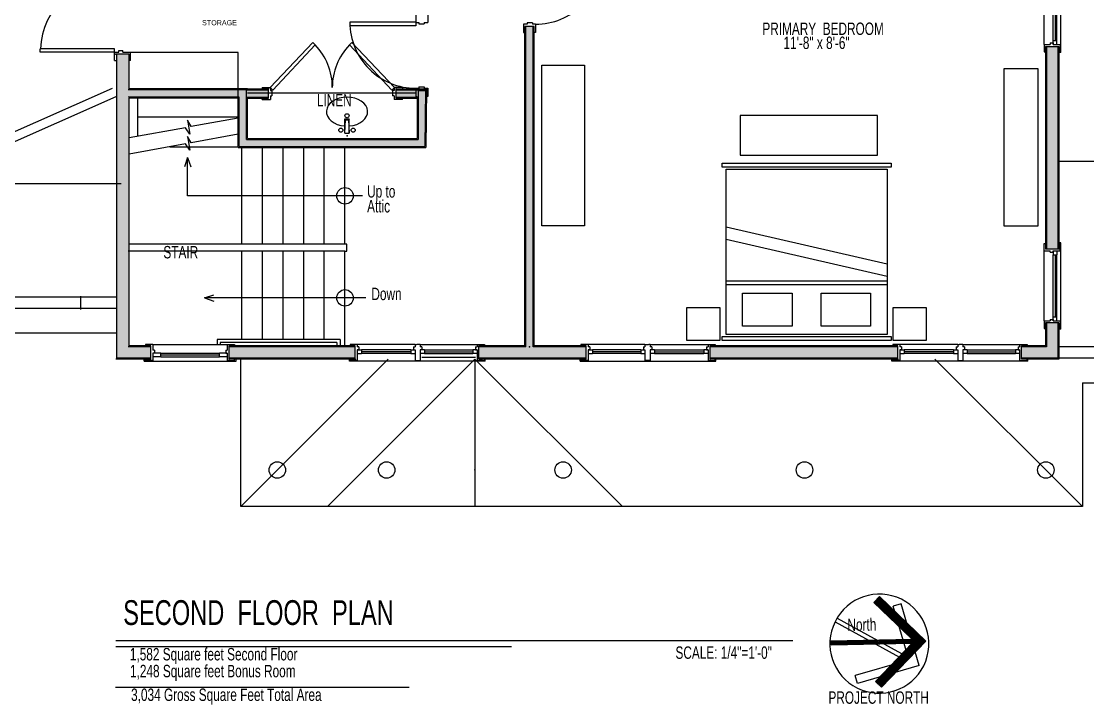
# Model space of a CAD drawing. Extents: x -757 to 664, y -454 to 231.
# Drawn here: x -238 to 279, y -454 to -123 of the extents above; entities that cross this region are included whole.
import ezdxf
from ezdxf.enums import TextEntityAlignment as Align

# ---------------------------------------------------------------- set-up
doc = ezdxf.new("R2010")
doc.units = 0
doc.header["$MEASUREMENT"] = 0
for name, color, linetype in [('1.2DEMO', 11, 'Continuous'), ('1.2DRWDWS', 3, 'Continuous'), ('1.2FILL', 7, 'Continuous'), ('1.2NOTES', 3, 'Continuous'), ('1.2RMNAMES', 3, 'Continuous'), ('1.2WALLS', 3, 'Continuous')]:
    doc.layers.add(name, color=color, linetype=linetype)
doc.styles.add('DCADTXTSTYLE20', font='ARIAL NARROW')
doc.styles.add('DCADTXTSTYLE21', font='ARIAL NARROW')
doc.styles.add('DCADTXTSTYLE22', font='ARIAL NARROW')
doc.styles.add('DCADTXTSTYLE23', font='ARIAL NARROW')
doc.styles.add('DCADTXTSTYLE24', font='ARIAL NARROW')
doc.styles.add('DCADTXTSTYLE25', font='ARIAL NARROW')
doc.styles.add('DCADTXTSTYLE26', font='ARIAL NARROW')
doc.styles.add('DCADTXTSTYLE29', font='ARIAL NARROW')
doc.styles.add('DCADTXTSTYLE34', font='ARIAL NARROW')
doc.styles.add('DCADTXTSTYLE37', font='ARIAL NARROW')
doc.styles.add('DCADTXTSTYLE38', font='ARIAL NARROW')
doc.styles.add('DCADTXTSTYLE39', font='ARIAL NARROW')
doc.styles.add('DCADTXTSTYLE40', font='ARIAL NARROW')
doc.styles.add('DCADTXTSTYLE49', font='ARIAL NARROW')

msp = doc.modelspace()

# ---------------------------------------------------------------- hatches: boundary and pattern name
at = {"layer": '1.2FILL', "linetype": 'Continuous', "ltscale": 8}
for points in [[(-185.8, -87.03), (-185.8, 37.09), (-191.3, 37.09), (-191.3, -3.24), (-191.3, -39.7), (-185.8, -39.7), (-185.8, -83.92), (-191.3, -83.92), (-191.3, -201.72), (-191.3, -286.28), (-174.8, -286.28), (-174.8, -280.78), (-185.8, -280.78), (-185.8, -256.78), (-185.8, -159.78), (-136, -159.78), (-136, -156.28), (-185.8, -156.28), (-185.8, -139.03), (-191.3, -139.03), (-191.3, -101.03), (-185.8, -101.03), (-185.8, -90.53), (-122.3, -90.53), (-118.8, -90.53), (-81.8, -90.53), (-78.3, -90.53), (-61.8, -90.53), (-61.8, -90.53), (-58.3, -90.53), (-58.3, -87.03), (-45.8, -87.03), (-58.3, -87.03), (-58.3, -90.53), (-45.3, -90.53), (-45.3, -90.53), (-41.8, -90.53), (-41.8, -80.53), (-45.3, -80.53), (-45.3, -87.03), (-132.84, -87.03), (-132.84, -90.53), (-132.84, -87.03)], [(10.45, -125.53), (6.95, -125.53), (6.95, -280.78), (-15.8, -280.78), (-15.8, -286.28), (36.2, -286.28), (36.2, -280.78), (10.45, -280.78)], [(-41.99, -183.78), (-41.8, -156.59), (-45.3, -156.59), (-45.3, -180.28), (-128.48, -180.28), (-128.48, -156.28), (-136, -156.28), (-136, -159.78), (-131.98, -159.78), (-131.98, -183.78)], [(-128.48, -156.28), (-128.48, -159.78), (-117.89, -159.78), (-117.89, -156.28)], [(-55.89, -156.28), (-55.89, -159.78), (-45.3, -159.78), (-45.3, -156.59), (-41.8, -156.59), (-41.8, -156.28)]]:
    msp.add_hatch(color=7, dxfattribs=at).paths.add_polyline_path(points, flags=0)
at = {"layer": '1.2FILL', "linetype": 'Continuous', "ltscale": 12}
for points in [[(264.7, -135.28), (259.2, -135.28), (259.2, -233.51), (264.7, -233.51)], [(264.7, -269.28), (259.2, -269.28), (259.2, -280.78), (247.2, -280.78), (247.2, -286.28), (264.7, -286.28)], [(-75.8, -286.28), (-75.8, -280.78), (-136.8, -280.78), (-136.8, -286.28)], [(96.2, -280.78), (96.2, -286.28), (187.2, -286.28), (187.2, -280.78)]]:
    msp.add_hatch(color=7, dxfattribs=at).paths.add_polyline_path(points, flags=0)

# ---------------------------------------------------------------- linework, layer by layer
at = {"layer": '1.2DEMO', "color": 11, "linetype": 'Continuous', "ltscale": 2}
for p, q in [((-46.42, -123.54), (-78.42, -123.54)), ((-78.42, -123.54), (-78.42, -125.29)), ((-46.42, -119.59), (-46.42, -123.59)), ((-46.42, -123.54), (-46.42, -125.29)), ((-46.42, -123.59), (-44.92, -123.59)), ((-44.92, -123.59), (-44.92, -124.34)), ((-42.42, -123.59), (-40.55, -123.59)), ((-42.42, -123.59), (-42.42, -124.34)), ((-40.55, -119.59), (-40.55, -123.59)), ((-46.42, -125.29), (-78.42, -125.29)), ((-44.92, -124.34), (-42.42, -124.34)), ((-185.3, -139.03), (-185.3, -139.03)), ((-44.92, -154.79), (-44.92, -155.54)), ((-44.92, -154.79), (-42.42, -154.79)), ((-42.42, -154.79), (-42.42, -155.54)), ((-127.98, -157.78), (-46.36, -157.78)), ((-46.42, -155.54), (-46.42, -159.54)), ((-46.42, -155.54), (-44.92, -155.54)), ((-46.42, -159.54), (-45.8, -159.54)), ((-42.42, -155.54), (-40.55, -155.54)), ((-40.55, -159.54), (-41.17, -159.54)), ((-40.55, -155.54), (-40.55, -159.54)), ((-80.77, -177.33), (-80.77, -170.33)), ((-80.77, -170.33), (-78.77, -170.33)), ((-80.52, -170.83), (-80.77, -170.33)), ((-78.77, -170.33), (-79.02, -170.83)), ((-78.77, -177.33), (-78.77, -170.33)), ((-80.77, -177.33), (-80.52, -170.83)), ((-80.52, -170.83), (-79.02, -170.83)), ((-79.02, -170.83), (-78.77, -177.33)), ((-80.77, -177.33), (-78.77, -177.33))]:
    msp.add_line(p, q, dxfattribs=at)
at = {"layer": '1.2DEMO', "color": 11, "linetype": 'Continuous', "ltscale": 3}
msp.add_line((-43.5, -285.84), (-17.51, -285.84), dxfattribs=at)
at = {"layer": '1.2DEMO', "color": 11, "linetype": 'Continuous', "ltscale": 2}
for centre in [(-79.77, -168.83), (-82.77, -175.83), (-76.77, -175.83)]:
    msp.add_circle(centre, 1, dxfattribs=at)
msp.add_arc((-46.42, -123.59), 31.94, 179.8973, 270, dxfattribs=at)
msp.add_ellipse((-79.77, -166.83), major_axis=(-10, 0), ratio=0.7, start_param=1.678075, end_param=7.745731, dxfattribs=at)
msp.add_point((-79.77, -178.61), dxfattribs=at)
at = {"layer": '1.2DRWDWS', "color": 7, "linetype": 'Continuous', "ltscale": 12}
for p, q in [((266.2, -138.24), (266.2, -96.43)), ((258.08, -134.3), (258.08, -100.28)), ((266.2, -272.24), (266.2, -230.43)), ((258.08, -268.3), (258.08, -234.28)), ((-173.89, -279.65), (-137.8, -279.65)), ((-46.8, -279.65), (-74.8, -279.65)), ((-44.25, -279.65), (-16.76, -279.65)), ((64.65, -279.65), (37.16, -279.65)), ((67.2, -279.65), (95.2, -279.65)), ((216.2, -279.65), (188.2, -279.65)), ((218.75, -279.65), (246.24, -279.65)), ((-178.14, -287.78), (-133.55, -287.78)), ((-12.83, -287.78), (-78.64, -287.78)), ((33.23, -287.78), (99.05, -287.78)), ((250.17, -287.78), (184.36, -287.78))]:
    msp.add_line(p, q, dxfattribs=at)
at = {"layer": '1.2DRWDWS', "color": 11, "linetype": 'Continuous', "ltscale": 24}
for p, q in [((262.52, -132.3), (262.52, -102.28)), ((264.27, -132.3), (264.27, -102.28)), ((262.52, -266.3), (262.52, -236.28)), ((264.27, -266.3), (264.27, -236.28)), ((-170.06, -283.87), (-141.63, -283.87)), ((-48.8, -282.34), (-72.8, -282.34)), ((-48.8, -284.09), (-72.8, -284.09)), ((-42.25, -282.34), (-18.76, -282.34)), ((-42.25, -284.09), (-18.76, -284.09)), ((62.65, -282.34), (39.16, -282.34)), ((62.65, -284.09), (39.16, -284.09)), ((69.2, -282.34), (93.2, -282.34)), ((69.2, -284.09), (93.2, -284.09)), ((214.2, -282.34), (190.2, -282.34)), ((214.2, -284.09), (190.2, -284.09)), ((220.75, -282.34), (244.24, -282.34)), ((220.75, -284.09), (244.24, -284.09)), ((-170.06, -285.62), (-141.63, -285.62))]:
    msp.add_line(p, q, dxfattribs=at)
at = {"layer": '1.2DRWDWS', "color": 3, "linetype": 'Continuous', "ltscale": 12}
for p, q in [((263.39, -102.28), (263.39, -132.3)), ((262.52, -132.3), (264.27, -132.3)), ((262.52, -134.3), (262.52, -132.3)), ((264.27, -134.3), (264.27, -132.3)), ((-192.42, -142.03), (-191.8, -142.03)), ((-184.67, -142.03), (-185.3, -142.03)), ((-120.89, -155.15), (-120.89, -155.78)), ((-52.89, -155.15), (-52.89, -155.78)), ((-181.28, -160.55), (-181.28, -178.86)), ((-120.89, -161.03), (-120.89, -160.4)), ((-52.89, -161.03), (-52.89, -160.4)), ((-181.28, -169.36), (-132.48, -169.36)), ((-165.71, -183.87), (-132.48, -183.87)), ((-130.76, -231.03), (-130.76, -184.28)), ((-120.76, -231.03), (-120.76, -184.28)), ((-110.76, -231.03), (-110.76, -184.28)), ((-100.76, -231.03), (-100.76, -184.28)), ((-90.76, -231.03), (-90.76, -184.28)), ((-80.76, -231.03), (-80.76, -184.28)), ((-79.81, -231.03), (-185.68, -231.03)), ((-79.81, -234.53), (-79.81, -231.03)), ((-132.61, -234.53), (-185.8, -234.53)), ((-80.76, -234.53), (-132.61, -234.53)), ((-130.76, -277.28), (-130.76, -234.53)), ((-120.76, -277.28), (-120.76, -234.53)), ((-110.76, -277.28), (-110.76, -234.53)), ((-100.76, -277.28), (-100.76, -234.53)), ((-90.76, -277.28), (-90.76, -234.53)), ((-80.76, -280.28), (-80.76, -234.53)), ((-80.76, -234.53), (-79.81, -234.53)), ((262.52, -234.28), (262.52, -236.28)), ((262.52, -236.28), (264.27, -236.28)), ((263.39, -236.28), (263.39, -266.3)), ((264.27, -234.28), (264.27, -236.28)), ((262.52, -266.3), (264.27, -266.3)), ((262.52, -268.3), (262.52, -266.3)), ((264.27, -268.3), (264.27, -266.3)), ((-191.8, -274.28), (-755.3, -274.28)), ((-170.06, -283.87), (-173.89, -283.87)), ((-170.06, -285.62), (-170.06, -283.87)), ((-141.63, -285.62), (-141.63, -283.87)), ((-137.8, -283.87), (-141.63, -283.87)), ((-74.8, -282.34), (-72.8, -282.34)), ((-74.8, -284.09), (-72.8, -284.09)), ((-72.8, -282.34), (-72.8, -284.09)), ((-48.8, -283.22), (-72.8, -283.22)), ((-48.8, -282.34), (-48.8, -284.09)), ((-48.8, -282.34), (-46.8, -282.34)), ((-48.8, -284.09), (-46.8, -284.09)), ((-42.25, -282.34), (-44.25, -282.34)), ((-42.25, -284.09), (-44.25, -284.09)), ((-42.25, -282.34), (-42.25, -284.09)), ((-42.25, -283.22), (-18.76, -283.22)), ((-18.76, -282.34), (-18.76, -284.09)), ((-16.76, -282.34), (-18.76, -282.34)), ((-16.76, -284.09), (-18.76, -284.09)), ((37.16, -282.34), (39.16, -282.34)), ((37.16, -284.09), (39.16, -284.09)), ((39.16, -282.34), (39.16, -284.09)), ((62.65, -283.22), (39.16, -283.22)), ((62.65, -282.34), (62.65, -284.09)), ((62.65, -282.34), (64.65, -282.34)), ((62.65, -284.09), (64.65, -284.09)), ((69.2, -282.34), (67.2, -282.34)), ((69.2, -284.09), (67.2, -284.09)), ((69.2, -282.34), (69.2, -284.09)), ((69.2, -283.22), (93.2, -283.22)), ((93.2, -282.34), (93.2, -284.09)), ((95.2, -282.34), (93.2, -282.34)), ((95.2, -284.09), (93.2, -284.09)), ((188.2, -282.34), (190.2, -282.34)), ((188.2, -284.09), (190.2, -284.09)), ((190.2, -282.34), (190.2, -284.09)), ((214.2, -283.22), (190.2, -283.22)), ((214.2, -282.34), (214.2, -284.09)), ((214.2, -282.34), (216.2, -282.34)), ((214.2, -284.09), (216.2, -284.09)), ((220.75, -282.34), (218.75, -282.34)), ((220.75, -284.09), (218.75, -284.09)), ((220.75, -282.34), (220.75, -284.09)), ((220.75, -283.22), (244.24, -283.22)), ((244.24, -282.34), (244.24, -284.09)), ((246.24, -282.34), (244.24, -282.34)), ((246.24, -284.09), (244.24, -284.09)), ((-170.06, -285.62), (-173.89, -285.62)), ((-170.06, -284.74), (-141.63, -284.74)), ((-137.8, -285.62), (-141.63, -285.62)), ((-131.3, -358.28), (-131.3, -286.28)), ((276.7, -298.28), (276.7, -358.28)), ((276.7, -298.28), (420.7, -298.28)), ((276.7, -358.28), (-131.3, -358.28))]:
    msp.add_line(p, q, dxfattribs=at)
at = {"layer": '1.2DRWDWS', "color": 3, "linetype": 'Continuous', "ltscale": 24}
for p, q in [((-116.95, -155.15), (-96.41, -133.28)), ((-96.41, -133.28), (-95.14, -134.48)), ((-77.37, -133.28), (-78.64, -134.48)), ((-56.83, -155.15), (-77.37, -133.28)), ((258.08, -134.3), (261.02, -134.3)), ((258.08, -134.3), (258.08, -137.89)), ((261.02, -133.55), (261.02, -134.3)), ((261.02, -133.55), (262.52, -133.55)), ((262.52, -133.55), (262.52, -134.3)), ((262.52, -134.3), (265.83, -134.3)), ((265.83, -134.3), (265.83, -137.89)), ((-192.42, -136.33), (-228.42, -136.33)), ((-228.42, -138.08), (-228.42, -136.33)), ((-192.42, -138.08), (-228.42, -138.08)), ((-192.42, -138.08), (-192.42, -136.33)), ((-192.42, -142.03), (-192.42, -138.03)), ((-192.42, -138.03), (-190.42, -138.03)), ((-190.42, -138.03), (-190.42, -137.28)), ((-190.42, -137.28), (-188.42, -137.28)), ((-188.42, -138.03), (-188.42, -137.28)), ((-188.42, -138.03), (-184.67, -138.03)), ((-184.67, -142.03), (-184.67, -138.03)), ((-115.67, -156.35), (-95.14, -134.48)), ((-58.11, -156.35), (-78.64, -134.48)), ((258.08, -137.89), (258.7, -137.89)), ((265.83, -137.89), (265.2, -137.89)), ((-120.89, -155.15), (-116.89, -155.15)), ((-116.95, -155.15), (-115.67, -156.35)), ((-116.89, -155.15), (-116.89, -156.65)), ((-116.89, -156.65), (-116.14, -156.65)), ((-116.89, -159.15), (-116.89, -161.03)), ((-116.89, -159.15), (-116.14, -159.15)), ((-116.14, -156.65), (-116.14, -159.15)), ((-56.83, -155.15), (-58.11, -156.35)), ((-56.89, -156.65), (-57.64, -156.65)), ((-57.64, -156.65), (-57.64, -159.15)), ((-56.89, -159.15), (-57.64, -159.15)), ((-52.89, -155.15), (-56.89, -155.15)), ((-56.89, -155.15), (-56.89, -156.65)), ((-56.89, -159.15), (-56.89, -161.03)), ((-120.89, -161.03), (-116.89, -161.03)), ((-52.89, -161.03), (-56.89, -161.03)), ((258.08, -234.28), (258.08, -230.78)), ((258.08, -230.78), (258.7, -230.78)), ((265.83, -230.78), (265.2, -230.78)), ((265.83, -234.28), (265.83, -230.78)), ((258.08, -234.28), (261.02, -234.28)), ((261.02, -235.03), (261.02, -234.28)), ((261.02, -235.03), (262.52, -235.03)), ((262.52, -234.28), (265.83, -234.28)), ((262.52, -235.03), (262.52, -234.28)), ((258.08, -268.3), (261.02, -268.3)), ((258.08, -268.3), (258.08, -271.89)), ((261.02, -267.55), (261.02, -268.3)), ((261.02, -267.55), (262.52, -267.55)), ((262.52, -267.55), (262.52, -268.3)), ((262.52, -268.3), (265.83, -268.3)), ((265.83, -268.3), (265.83, -271.89)), ((258.08, -271.89), (258.7, -271.89)), ((265.83, -271.89), (265.2, -271.89)), ((-173.89, -279.65), (-177.39, -279.65)), ((-177.39, -279.65), (-177.39, -280.28)), ((-173.89, -279.65), (-173.89, -282.37)), ((-173.14, -282.37), (-173.89, -282.37)), ((-173.89, -283.87), (-173.89, -287.4)), ((-173.14, -283.87), (-173.89, -283.87)), ((-173.14, -282.37), (-173.14, -283.87)), ((-138.55, -282.37), (-137.8, -282.37)), ((-138.55, -282.37), (-138.55, -283.87)), ((-138.55, -283.87), (-137.8, -283.87)), ((-137.8, -279.65), (-134.3, -279.65)), ((-137.8, -279.65), (-137.8, -282.37)), ((-137.8, -283.87), (-137.8, -287.4)), ((-134.3, -279.65), (-134.3, -280.28)), ((-74.8, -279.65), (-78.3, -279.65)), ((-78.3, -279.65), (-78.3, -280.28)), ((-74.8, -279.65), (-74.8, -280.84)), ((-74.05, -280.84), (-74.8, -280.84)), ((-74.8, -282.34), (-74.8, -287.4)), ((-74.05, -282.34), (-74.8, -282.34)), ((-74.05, -280.84), (-74.05, -282.34)), ((-47.55, -280.84), (-46.8, -280.84)), ((-47.55, -280.84), (-47.55, -282.34)), ((-47.55, -282.34), (-46.8, -282.34)), ((-46.8, -279.65), (-46.05, -279.65)), ((-46.8, -279.65), (-46.8, -280.84)), ((-46.8, -282.34), (-46.8, -287.4)), ((-44.25, -279.65), (-46, -279.65)), ((-44.25, -279.65), (-44.25, -280.84)), ((-43.5, -280.84), (-44.25, -280.84)), ((-43.5, -282.34), (-44.25, -282.34)), ((-44.25, -282.34), (-44.25, -287.4)), ((-43.5, -280.84), (-43.5, -282.34)), ((-17.51, -280.84), (-16.76, -280.84)), ((-17.51, -280.84), (-17.51, -282.34)), ((-17.51, -282.34), (-16.76, -282.34)), ((-16.76, -279.65), (-16.76, -280.84)), ((-16.76, -279.65), (-13.17, -279.65)), ((-16.76, -282.34), (-16.76, -287.4)), ((-13.17, -279.65), (-13.17, -280.28)), ((37.16, -279.65), (33.58, -279.65)), ((33.58, -279.65), (33.58, -280.28)), ((37.16, -279.65), (37.16, -280.84)), ((37.91, -280.84), (37.16, -280.84)), ((37.16, -282.34), (37.16, -287.4)), ((37.91, -282.34), (37.16, -282.34)), ((37.91, -280.84), (37.91, -282.34)), ((63.9, -280.84), (64.65, -280.84)), ((63.9, -280.84), (63.9, -282.34)), ((63.9, -282.34), (64.65, -282.34)), ((64.65, -279.65), (66.4, -279.65)), ((64.65, -279.65), (64.65, -280.84)), ((64.65, -282.34), (64.65, -287.4)), ((67.2, -279.65), (66.45, -279.65)), ((67.2, -279.65), (67.2, -280.84)), ((67.95, -280.84), (67.2, -280.84)), ((67.95, -282.34), (67.2, -282.34)), ((67.2, -282.34), (67.2, -287.4)), ((67.95, -280.84), (67.95, -282.34)), ((94.45, -280.84), (95.2, -280.84)), ((94.45, -280.84), (94.45, -282.34)), ((94.45, -282.34), (95.2, -282.34)), ((95.2, -279.65), (95.2, -280.84)), ((95.2, -279.65), (98.7, -279.65)), ((95.2, -282.34), (95.2, -287.4)), ((98.7, -279.65), (98.7, -280.28)), ((188.2, -279.65), (184.7, -279.65)), ((184.7, -279.65), (184.7, -280.28)), ((188.2, -279.65), (188.2, -280.84)), ((188.95, -280.84), (188.2, -280.84)), ((188.2, -282.34), (188.2, -287.4)), ((188.95, -282.34), (188.2, -282.34)), ((188.95, -280.84), (188.95, -282.34)), ((215.45, -280.84), (216.2, -280.84)), ((215.45, -280.84), (215.45, -282.34)), ((215.45, -282.34), (216.2, -282.34)), ((216.2, -279.65), (216.95, -279.65)), ((216.2, -279.65), (216.2, -280.84)), ((216.2, -282.34), (216.2, -287.4)), ((218.75, -279.65), (217, -279.65)), ((218.75, -279.65), (218.75, -280.84)), ((219.5, -280.84), (218.75, -280.84)), ((219.5, -282.34), (218.75, -282.34)), ((218.75, -282.34), (218.75, -287.4)), ((219.5, -280.84), (219.5, -282.34)), ((245.49, -280.84), (246.24, -280.84)), ((245.49, -280.84), (245.49, -282.34)), ((245.49, -282.34), (246.24, -282.34)), ((246.24, -279.65), (246.24, -280.84)), ((246.24, -279.65), (249.83, -279.65)), ((246.24, -282.34), (246.24, -287.4)), ((249.83, -279.65), (249.83, -280.28)), ((-177.39, -287.4), (-177.39, -286.78)), ((-173.89, -287.4), (-177.39, -287.4)), ((-137.8, -287.4), (-134.3, -287.4)), ((-134.3, -287.4), (-134.3, -286.78)), ((-78.3, -287.4), (-78.3, -286.78)), ((-74.8, -287.4), (-78.3, -287.4)), ((-46.8, -287.4), (-44.25, -287.4)), ((-16.76, -287.4), (-13.17, -287.4)), ((-13.17, -287.4), (-13.17, -286.78)), ((33.58, -287.4), (33.58, -286.78)), ((37.16, -287.4), (33.58, -287.4)), ((67.2, -287.4), (64.65, -287.4)), ((95.2, -287.4), (98.7, -287.4)), ((98.7, -287.4), (98.7, -286.78)), ((184.7, -287.4), (184.7, -286.78)), ((188.2, -287.4), (184.7, -287.4)), ((216.2, -287.4), (218.75, -287.4)), ((246.24, -287.4), (249.83, -287.4)), ((249.83, -287.4), (249.83, -286.78))]:
    msp.add_line(p, q, dxfattribs=at)
at = {"layer": '1.2DRWDWS', "color": 1, "linetype": 'Continuous', "ltscale": 8}
for p, q in [((-132.48, -138.25), (-184.74, -138.25)), ((-132.48, -160.28), (-132.48, -138.25))]:
    msp.add_line(p, q, dxfattribs=at)
at = {"layer": '1.2DRWDWS', "color": 7, "linetype": 'Continuous', "ltscale": 24}
for p, q in [((266.2, -138.24), (265.2, -138.24)), ((266.2, -230.43), (265.2, -230.43)), ((266.2, -272.24), (265.2, -272.24)), ((-178.14, -287.78), (-178.14, -286.78)), ((-133.55, -287.78), (-133.55, -286.78)), ((-78.64, -287.78), (-78.64, -286.78)), ((-12.83, -287.78), (-12.83, -286.78)), ((33.23, -287.78), (33.23, -286.78)), ((99.05, -287.78), (99.05, -286.78)), ((184.36, -287.78), (184.36, -286.78)), ((250.17, -287.78), (250.17, -286.78))]:
    msp.add_line(p, q, dxfattribs=at)
at = {"layer": '1.2DRWDWS', "color": 1, "linetype": 'Continuous', "ltscale": 12}
for p, q in [((420.7, -190.93), (264.73, -190.93)), ((-208.8, -262.78), (-208.8, -256.28)), ((-83.15, -277.28), (-142.68, -277.28)), ((-142.68, -277.28), (-142.68, -279.65)), ((-84.65, -278.78), (-141.18, -278.78)), ((-141.18, -278.78), (-141.18, -279.65)), ((-84.65, -278.78), (-84.65, -280.28)), ((-83.15, -277.28), (-83.15, -280.28)), ((-131.3, -358.28), (-59.8, -286.78)), ((-17.8, -286.78), (-89.3, -358.28)), ((-17.8, -286.78), (-17.8, -358.28)), ((-17.8, -286.78), (53.7, -358.28)), ((276.7, -358.28), (205.2, -286.78))]:
    msp.add_line(p, q, dxfattribs=at)
at = {"layer": '1.2DRWDWS', "color": 1, "linetype": 'Continuous', "ltscale": 0.09375}
msp.add_line((-489.32, -201.72), (-189.19, -201.72), dxfattribs=at)
at = {"layer": '1.2DRWDWS', "color": 7, "linetype": 'Continuous', "ltscale": 4}
for p, q in [((-191.3, -256.78), (-737.8, -256.78)), ((-191.3, -262.28), (-743.3, -262.28)), ((403.2, -280.78), (264.7, -280.78)), ((408.7, -286.28), (265.2, -286.28))]:
    msp.add_line(p, q, dxfattribs=at)
for centre in [(-113.56, -340.53), (-60.56, -340.53), (24.97, -340.53), (141.96, -340.53), (258.96, -340.53)]:
    msp.add_circle(centre, 4, dxfattribs=at)
at = {"layer": '1.2DRWDWS', "color": 1, "linetype": 'Continuous'}
for centre, radius, start, end in [((11.58, -92.53), 31.94, 270, 360.1028), ((-116.89, -155.15), 30, 0, 43.5393), ((-56.89, -155.15), 30, 136.4607, 180)]:
    msp.add_arc(centre, radius, start, end, dxfattribs=at)
at = {"layer": '1.2DRWDWS', "color": 1, "linetype": 'Continuous', "ltscale": 24}
msp.add_arc((-192.42, -138.08), 36, 90, 177.2168, dxfattribs=at)
at = {"layer": '1.2DRWDWS', "color": 51, "linetype": 'Continuous', "ltscale": 12}
for p in [(-191.8, -139.03), (-117.89, -155.78), (-55.89, -155.78)]:
    msp.add_point(p, dxfattribs=at)
at = {"layer": '1.2DRWDWS', "color": 51, "linetype": 'Continuous'}
for p in [(265.2, -233.28), (-136.8, -286.78), (-75.8, -286.78), (96.2, -286.78), (187.2, -286.78)]:
    msp.add_point(p, dxfattribs=at)
at = {"layer": '1.2DRWDWS', "color": 1, "linetype": 'Continuous', "ltscale": 12}
msp.add_point((-17.8, -340.53), dxfattribs=at)
at = {"layer": '1.2FILL', "color": 11, "linetype": 'Continuous', "ltscale": 12}
for p, q in [((101.99, -193.79), (101.99, -191.79)), ((101.99, -191.79), (183.99, -191.79)), ((183.99, -193.79), (101.99, -193.79)), ((103.99, -274.79), (103.99, -194.79)), ((103.99, -194.79), (181.99, -194.79)), ((181.99, -194.79), (181.99, -274.79)), ((183.99, -191.79), (183.99, -193.79)), ((181.99, -240.79), (103.99, -222.79)), ((181.99, -246.79), (103.99, -228.79)), ((103.99, -248.79), (181.99, -248.79)), ((181.99, -250.79), (103.99, -250.79)), ((111.99, -270.79), (111.99, -254.79)), ((111.99, -254.79), (135.99, -254.79)), ((135.99, -254.79), (135.99, -270.79)), ((149.99, -270.79), (149.99, -254.79)), ((149.99, -254.79), (173.99, -254.79)), ((173.99, -254.79), (173.99, -270.79)), ((84.99, -277.79), (84.99, -261.79)), ((84.99, -261.79), (100.99, -261.79)), ((100.99, -261.79), (100.99, -277.79)), ((184.99, -277.79), (184.99, -261.79)), ((184.99, -261.79), (200.99, -261.79)), ((200.99, -261.79), (200.99, -277.79)), ((135.99, -270.79), (111.99, -270.79)), ((173.99, -270.79), (149.99, -270.79)), ((100.99, -277.79), (84.99, -277.79)), ((101.99, -277.79), (101.99, -275.79)), ((101.99, -275.79), (183.99, -275.79)), ((183.99, -277.79), (101.99, -277.79)), ((181.99, -274.79), (103.99, -274.79)), ((183.99, -275.79), (183.99, -277.79)), ((200.99, -277.79), (184.99, -277.79))]:
    msp.add_line(p, q, dxfattribs=at)
at = {"layer": '1.2FILL', "color": 11, "linetype": 'Continuous', "ltscale": 12, "elevation": 50647.97}
for points in [[(14.6, -222.25), (14.6, -144.34), (35.34, -144.34), (35.34, -222.25)], [(238.59, -222.15), (255.28, -222.15), (255.28, -146.16), (238.59, -146.16)], [(110.81, -187.93), (177.32, -187.93), (177.32, -168.72), (110.81, -168.72)]]:
    msp.add_lwpolyline(points, close=True, dxfattribs=at)
at = {"layer": '1.2NOTES', "color": 1, "linetype": 'Continuous', "ltscale": 12}
for p, q in [((178.37, -401.84), (175.6, -404.72)), ((177.36, -402.89), (179.42, -402.85)), ((177.82, -402.41), (178.94, -402.39)), ((178.28, -401.93), (178.47, -401.93)), ((200.78, -423.42), (178.37, -401.84)), ((194.11, -422.55), (175.6, -404.72)), ((175.68, -404.79), (181.33, -404.69)), ((175.98, -404.32), (180.85, -404.23)), ((176.15, -405.25), (181.81, -405.15)), ((176.44, -403.84), (180.38, -403.77)), ((176.63, -405.71), (182.29, -405.61)), ((176.9, -403.36), (179.9, -403.31)), ((177.11, -406.17), (182.76, -406.07)), ((177.59, -406.63), (183.24, -406.53)), ((178.06, -407.09), (183.72, -406.99)), ((178.54, -407.55), (184.2, -407.45)), ((179.02, -408.01), (184.67, -407.91)), ((179.5, -408.47), (185.15, -408.37)), ((179.97, -408.93), (185.63, -408.83)), ((180.45, -409.39), (186.11, -409.29)), ((180.93, -409.85), (186.58, -409.75)), ((181.41, -410.31), (187.06, -410.21)), ((181.88, -410.77), (187.54, -410.67)), ((182.36, -411.23), (188.02, -411.13)), ((182.84, -411.69), (188.49, -411.59)), ((183.32, -412.15), (188.97, -412.05)), ((183.79, -412.61), (189.45, -412.51)), ((184.27, -413.07), (189.93, -412.97)), ((184.75, -413.53), (190.4, -413.43)), ((185.22, -413.99), (190.88, -413.89)), ((185.7, -414.45), (191.36, -414.35)), ((186.18, -414.91), (191.84, -414.81)), ((186.66, -415.37), (192.31, -415.26)), ((187.13, -415.83), (192.79, -415.72)), ((187.61, -416.29), (193.27, -416.18)), ((188.09, -416.75), (193.75, -416.64)), ((188.57, -417.21), (194.22, -417.1)), ((189.04, -417.67), (194.7, -417.56)), ((189.52, -418.13), (195.18, -418.02)), ((190, -418.59), (195.66, -418.48)), ((154.79, -423.28), (194.11, -422.55)), ((154.79, -423.28), (154.83, -425.28)), ((154.8, -423.47), (199.95, -422.62)), ((154.8, -423.94), (200.43, -423.08)), ((154.81, -424.41), (200.66, -423.55)), ((200.78, -423.42), (179.2, -445.83)), ((190.48, -419.05), (196.13, -418.94)), ((190.95, -419.51), (196.61, -419.4)), ((191.43, -419.97), (197.09, -419.86)), ((191.91, -420.43), (197.57, -420.32)), ((192.39, -420.89), (198.04, -420.78)), ((192.86, -421.35), (198.52, -421.24)), ((193.34, -421.81), (199, -421.7)), ((193.82, -422.27), (199.48, -422.16)), ((154.82, -424.88), (200.2, -424.02)), ((154.83, -425.28), (194.14, -424.54)), ((194.14, -424.54), (176.32, -443.05)), ((189.94, -428.91), (195.6, -428.8)), ((190.4, -428.43), (196.06, -428.32)), ((190.86, -427.95), (196.52, -427.84)), ((191.32, -427.47), (196.98, -427.37)), ((191.78, -427), (197.44, -426.89)), ((192.24, -426.52), (197.9, -426.41)), ((192.7, -426.04), (198.36, -425.93)), ((193.16, -425.56), (198.82, -425.46)), ((193.62, -425.09), (199.28, -424.98)), ((194.08, -424.61), (199.74, -424.5)), ((184.88, -434.16), (190.54, -434.05)), ((185.34, -433.68), (191, -433.57)), ((185.8, -433.2), (191.46, -433.1)), ((186.26, -432.73), (191.92, -432.62)), ((186.72, -432.25), (192.38, -432.14)), ((187.18, -431.77), (192.84, -431.66)), ((187.64, -431.29), (193.3, -431.19)), ((188.1, -430.82), (193.76, -430.71)), ((188.56, -430.34), (194.22, -430.23)), ((189.02, -429.86), (194.68, -429.75)), ((189.48, -429.38), (195.14, -429.28)), ((180.29, -438.93), (185.94, -438.83)), ((180.75, -438.45), (186.4, -438.35)), ((181.21, -437.98), (186.86, -437.87)), ((181.67, -437.5), (187.32, -437.39)), ((182.13, -437.02), (187.78, -436.92)), ((182.59, -436.55), (188.24, -436.44)), ((183.05, -436.07), (188.7, -435.96)), ((183.51, -435.59), (189.16, -435.48)), ((183.97, -435.11), (189.62, -435.01)), ((184.42, -434.64), (190.08, -434.53)), ((179.2, -445.83), (176.32, -443.05)), ((176.49, -443.22), (181.8, -443.12)), ((176.61, -442.75), (182.26, -442.65)), ((176.97, -443.68), (181.34, -443.6)), ((177.07, -442.27), (182.72, -442.17)), ((177.45, -444.14), (180.88, -444.08)), ((177.53, -441.8), (183.18, -441.69)), ((177.99, -441.32), (183.64, -441.21)), ((178.45, -440.84), (184.1, -440.74)), ((178.91, -440.36), (184.56, -440.26)), ((179.37, -439.89), (185.02, -439.78)), ((179.83, -439.41), (185.48, -439.3)), ((177.92, -444.6), (180.42, -444.56)), ((178.4, -445.06), (179.96, -445.03)), ((178.88, -445.52), (179.5, -445.51))]:
    msp.add_line(p, q, dxfattribs=at)
at = {"layer": '1.2NOTES', "color": 51, "linetype": 'Continuous', "ltscale": 12}
for p, q in [((188.84, -405.43), (185, -406.55)), ((192.2, -431.22), (185, -406.55)), ((197.55, -435.3), (188.84, -405.43)), ((157.72, -412.31), (192.2, -431.22)), ((156.76, -414.06), (191.23, -432.97)), ((191.23, -432.97), (166.56, -440.17)), ((197.55, -435.3), (167.68, -444.01)), ((167.68, -444.01), (166.56, -440.17))]:
    msp.add_line(p, q, dxfattribs=at)
at = {"layer": '1.2NOTES', "color": 3, "linetype": 'Continuous', "ltscale": 2}
msp.add_line((-191.78, -423.13), (136.26, -423.13), dxfattribs=at)
msp.add_line((-191.78, -423.13), (136.26, -423.13), dxfattribs=at)
at = {"layer": '1.2NOTES', "color": 7, "linetype": 'Continuous', "ltscale": 2}
for p, q in [((-191.78, -426.13), (0.02, -426.13)), ((-191.78, -426.13), (0.02, -426.13)), ((-192.04, -445.8), (-49.65, -445.8))]:
    msp.add_line(p, q, dxfattribs=at)
at = {"layer": '1.2NOTES', "color": 1, "linetype": 'Continuous', "ltscale": 12}
msp.add_arc((178.26, -424.72), 24, 153.6453, 513.645, dxfattribs=at)
at = {"layer": '1.2RMNAMES', "color": 1, "linetype": 'Continuous', "ltscale": 0.09375}
for p, q in [((-132.48, -169.95), (-155.22, -174.1)), ((-158.02, -174.61), (-185.3, -179.59)), ((-132.48, -177.81), (-155.22, -181.96)), ((-158.02, -182.47), (-185.3, -187.45))]:
    msp.add_line(p, q, dxfattribs=at)
at = {"layer": '1.2RMNAMES', "color": 3, "linetype": 'Continuous', "ltscale": 12}
for q in [(-158.5, -193.56), (-155.5, -193.56)]:
    msp.add_line((-157, -189.06), q, dxfattribs=at)
at = {"layer": '1.2RMNAMES', "color": 1, "linetype": 'Continuous', "ltscale": 12}
for p, q in [((-157, -207.65), (-157, -189.06)), ((-72.28, -207.65), (-157, -207.65))]:
    msp.add_line(p, q, dxfattribs=at)
at = {"layer": '1.2RMNAMES', "color": 1, "linetype": 'Continuous'}
for p, q in [((-80.76, -207.65), (-80.76, -199.57)), ((-70.72, -257.12), (-148.76, -257.12))]:
    msp.add_line(p, q, dxfattribs=at)
at = {"layer": '1.2RMNAMES', "color": 3, "linetype": 'Continuous'}
for q in [(-144.26, -255.62), (-144.26, -258.62)]:
    msp.add_line((-148.76, -257.12), q, dxfattribs=at)
at = {"layer": '1.2RMNAMES', "color": 1, "linetype": 'Continuous', "ltscale": 0.09375}
for points in [[(-155.22, -174.1), (-157.12, -171), (-155.96, -177.71), (-158.02, -174.61)], [(-155.22, -181.96), (-157.12, -178.86), (-155.96, -185.57), (-158.02, -182.47)]]:
    msp.add_lwpolyline(points, dxfattribs=at)
at = {"layer": '1.2RMNAMES', "color": 1, "linetype": 'Continuous'}
for centre in [(-80.76, -207.65), (-80.76, -257.12)]:
    msp.add_circle(centre, 4, dxfattribs=at)
at = {"layer": '1.2WALLS', "color": 3, "linetype": 'Continuous', "ltscale": 24}
for p, q in [((7.58, -123.72), (7.58, -124.47)), ((10.08, -123.72), (7.58, -123.72)), ((10.08, -123.72), (10.08, -124.47)), ((5.7, -124.47), (5.7, -128.47)), ((7.58, -124.47), (5.7, -124.47)), ((11.58, -124.47), (10.08, -124.47)), ((11.58, -124.47), (11.58, -128.47))]:
    msp.add_line(p, q, dxfattribs=at)
at = {"layer": '1.2WALLS', "color": 3, "linetype": 'Continuous', "ltscale": 12}
for p, q in [((5.7, -128.47), (6.33, -128.47)), ((11.58, -128.47), (10.95, -128.47))]:
    msp.add_line(p, q, dxfattribs=at)
at = {"layer": '1.2WALLS', "color": 1, "linetype": 'Continuous', "ltscale": 12}
for p, q in [((10.95, -125.53), (6.45, -125.53)), ((-185.3, -139.03), (-191.8, -139.03)), ((258.7, -135.28), (265.2, -135.28)), ((-117.89, -160.28), (-117.89, -155.78)), ((-55.89, -160.28), (-55.89, -155.78)), ((-45.3, -156.59), (-41.8, -156.59)), ((265.2, -233.51), (258.7, -233.51)), ((265.2, -269.28), (258.7, -269.28)), ((-174.8, -286.78), (-174.8, -280.28)), ((-136.8, -286.78), (-136.8, -280.28)), ((-75.8, -286.78), (-75.8, -280.28)), ((-15.8, -286.78), (-15.8, -280.28)), ((36.2, -286.78), (36.2, -280.28)), ((96.2, -286.78), (96.2, -280.28)), ((187.2, -286.78), (187.2, -280.28)), ((247.2, -286.78), (247.2, -280.28)), ((-15.8, -286.78), (-14.04, -286.78))]:
    msp.add_line(p, q, dxfattribs=at)
at = {"layer": '1.2WALLS', "color": 5, "linetype": 'Continuous', "ltscale": 12}
for p, q in [((6.45, -280.28), (6.45, -125.53)), ((10.95, -280.28), (10.95, -125.53)), ((-185.3, -155.78), (-185.3, -139.03)), ((258.7, -135.28), (258.7, -233.51)), ((265.2, -135.28), (265.2, -233.51)), ((-127.98, -155.78), (-185.3, -155.78)), ((-127.98, -155.78), (-117.89, -155.78)), ((-55.89, -155.78), (-41.3, -155.78)), ((-41.3, -155.78), (-41.49, -184.28)), ((-185.3, -280.28), (-185.3, -160.28)), ((-132.48, -160.28), (-185.3, -160.28)), ((-132.48, -184.28), (-132.48, -160.28)), ((-127.98, -179.78), (-127.98, -160.28)), ((-127.98, -160.28), (-117.89, -160.28)), ((-55.89, -160.28), (-45.8, -160.28)), ((-45.8, -160.28), (-45.8, -179.78)), ((-127.98, -179.78), (-45.8, -179.78)), ((-132.48, -184.28), (-41.49, -184.28)), ((258.7, -269.28), (258.7, -280.28)), ((265.2, -269.28), (265.2, -286.78)), ((-174.8, -280.28), (-185.3, -280.28)), ((-75.8, -280.28), (-136.8, -280.28)), ((6.45, -280.28), (-15.8, -280.28)), ((36.2, -280.28), (10.95, -280.28)), ((187.2, -280.28), (96.2, -280.28)), ((258.7, -280.28), (247.2, -280.28)), ((-174.8, -286.78), (-191.8, -286.78)), ((-75.8, -286.78), (-136.8, -286.78)), ((36.2, -286.78), (-15.8, -286.78)), ((187.2, -286.78), (96.2, -286.78)), ((265.2, -286.78), (247.2, -286.78))]:
    msp.add_line(p, q, dxfattribs=at)
at = {"layer": '1.2WALLS', "color": 7, "linetype": 'Continuous', "ltscale": 12}
for p, q in [((6.95, -280.78), (6.95, -125.53)), ((10.45, -280.78), (10.45, -125.53)), ((259.2, -135.28), (259.2, -233.51)), ((264.7, -135.28), (264.7, -233.51)), ((-128.48, -156.28), (-185.8, -156.28)), ((-131.98, -159.78), (-185.8, -159.78)), ((-131.98, -183.78), (-131.98, -159.78)), ((-128.48, -180.28), (-128.48, -156.28)), ((-128.48, -156.28), (-117.89, -156.28)), ((-128.48, -159.78), (-117.89, -159.78)), ((-55.89, -156.28), (-41.8, -156.28)), ((-55.89, -159.78), (-45.3, -159.78)), ((-45.3, -156.59), (-45.3, -180.28)), ((-41.8, -156.28), (-41.99, -183.78)), ((-191.3, -286.28), (-191.3, -160.3)), ((-128.48, -180.28), (-45.3, -180.28)), ((-131.98, -183.78), (-41.99, -183.78)), ((259.2, -269.28), (259.2, -280.78)), ((264.7, -269.28), (264.7, -286.28)), ((-174.8, -280.78), (-185.8, -280.78)), ((-75.8, -280.78), (-136.8, -280.78)), ((6.95, -280.78), (-15.8, -280.78)), ((36.2, -280.78), (10.45, -280.78)), ((187.2, -280.78), (96.2, -280.78)), ((259.2, -280.78), (247.2, -280.78)), ((-174.8, -286.28), (-191.3, -286.28)), ((-75.8, -286.28), (-136.8, -286.28)), ((36.2, -286.28), (-15.8, -286.28)), ((187.2, -286.28), (96.2, -286.28)), ((264.7, -286.28), (247.2, -286.28))]:
    msp.add_line(p, q, dxfattribs=at)
at = {"layer": '1.2WALLS', "color": 7}
for p, q in [((-191.3, -160.3), (-191.3, -139)), ((-380.09, -243.06), (-191.59, -159.56))]:
    msp.add_line(p, q, dxfattribs=at)
at = {"layer": '1.2WALLS', "color": 5}
msp.add_line((-381.91, -238.94), (-193.41, -155.44), dxfattribs=at)
at = {"layer": '1.2WALLS', "color": 1, "linetype": 'Continuous', "ltscale": 12}
msp.add_point((265.2, -184.28), dxfattribs=at)
at = {"layer": '1.2WALLS', "color": 51, "linetype": 'Continuous', "ltscale": 12}
msp.add_point((8.7, -280.78), dxfattribs=at)

# ---------------------------------------------------------------- texts
at = {"layer": '1.2NOTES', "color": 132, "linetype": 'Continuous', "ltscale": 2, "style": 'DCADTXTSTYLE20', "width": 0.833333}
msp.add_text('SECOND  FLOOR  PLAN', height=12, dxfattribs=at).set_placement((-188.23, -419.23), align=Align.BOTTOM_LEFT)
at = {"layer": '1.2NOTES', "color": 1, "linetype": 'Continuous', "ltscale": 16, "style": 'DCADTXTSTYLE25', "width": 0.833333}
msp.add_text('North', height=6, rotation=1.0759, dxfattribs=at).set_placement((162.85, -420.43), align=Align.BOTTOM_LEFT)
at = {"layer": '1.2NOTES', "color": 3, "linetype": 'Continuous', "ltscale": 6, "style": 'DCADTXTSTYLE22', "width": 0.833333}
msp.add_text('1,582 Square feet Second Floor', height=6, dxfattribs=at).set_placement((-185.01, -434.61), align=Align.BOTTOM_LEFT)
at = {"layer": '1.2NOTES', "color": 3, "linetype": 'Continuous', "ltscale": 2, "style": 'DCADTXTSTYLE21', "width": 0.833333}
msp.add_text('SCALE: 1/4"=1\'-0"', height=6, dxfattribs=at).set_placement((79.43, -433.84), align=Align.BOTTOM_LEFT)
at = {"layer": '1.2NOTES', "color": 51, "linetype": 'Continuous', "ltscale": 6, "width": 0.833333}
for s, style, p in [('1,248 Square feet Bonus Room', 'DCADTXTSTYLE23', (-184.94, -442.78)), ('3,034 Gross Square Feet Total Area', 'DCADTXTSTYLE24', (-184.41, -454.26))]:
    msp.add_text(s, height=6, dxfattribs=dict(at, style=style)).set_placement(p, align=Align.BOTTOM_LEFT)
at = {"layer": '1.2NOTES', "color": 3, "linetype": 'Continuous', "ltscale": 16, "style": 'DCADTXTSTYLE26', "width": 0.833333}
msp.add_text('PROJECT NORTH', height=6, dxfattribs=at).set_placement((153.56, -455.63), align=Align.BOTTOM_LEFT)
at = {"layer": '1.2RMNAMES'}
msp.add_text('STORAGE', height=2.5, dxfattribs=at).set_placement((-150, -125))
at = {"layer": '1.2RMNAMES', "color": 5, "linetype": 'Continuous', "ltscale": 8, "width": 0.833333}
for s, style, p in [('PRIMARY  BEDROOM', 'DCADTXTSTYLE29', (121.53, -131.47)), ('LINEN', 'DCADTXTSTYLE37', (-94.34, -166.13)), ('STAIR', 'DCADTXTSTYLE34', (-168.76, -239.76))]:
    msp.add_text(s, height=6, dxfattribs=dict(at, style=style)).set_placement(p, align=Align.BOTTOM_LEFT)
at = {"layer": '1.2RMNAMES', "color": 3, "linetype": 'Continuous', "ltscale": 8, "style": 'DCADTXTSTYLE49', "width": 0.833333}
msp.add_text('11\'-8" x 8\'-6"', height=6, dxfattribs=at).set_placement((131.78, -138.27), align=Align.BOTTOM_LEFT)
at = {"layer": '1.2RMNAMES', "color": 3, "linetype": 'Continuous', "width": 0.833333}
for s, style, p in [('Up to', 'DCADTXTSTYLE39', (-70.02, -210.28)), ('Attic', 'DCADTXTSTYLE40', (-70.02, -217.48)), ('Down', 'DCADTXTSTYLE38', (-67.95, -259.98))]:
    msp.add_text(s, height=6, dxfattribs=dict(at, style=style)).set_placement(p, align=Align.BOTTOM_LEFT)

doc.saveas('drawing.dxf')
